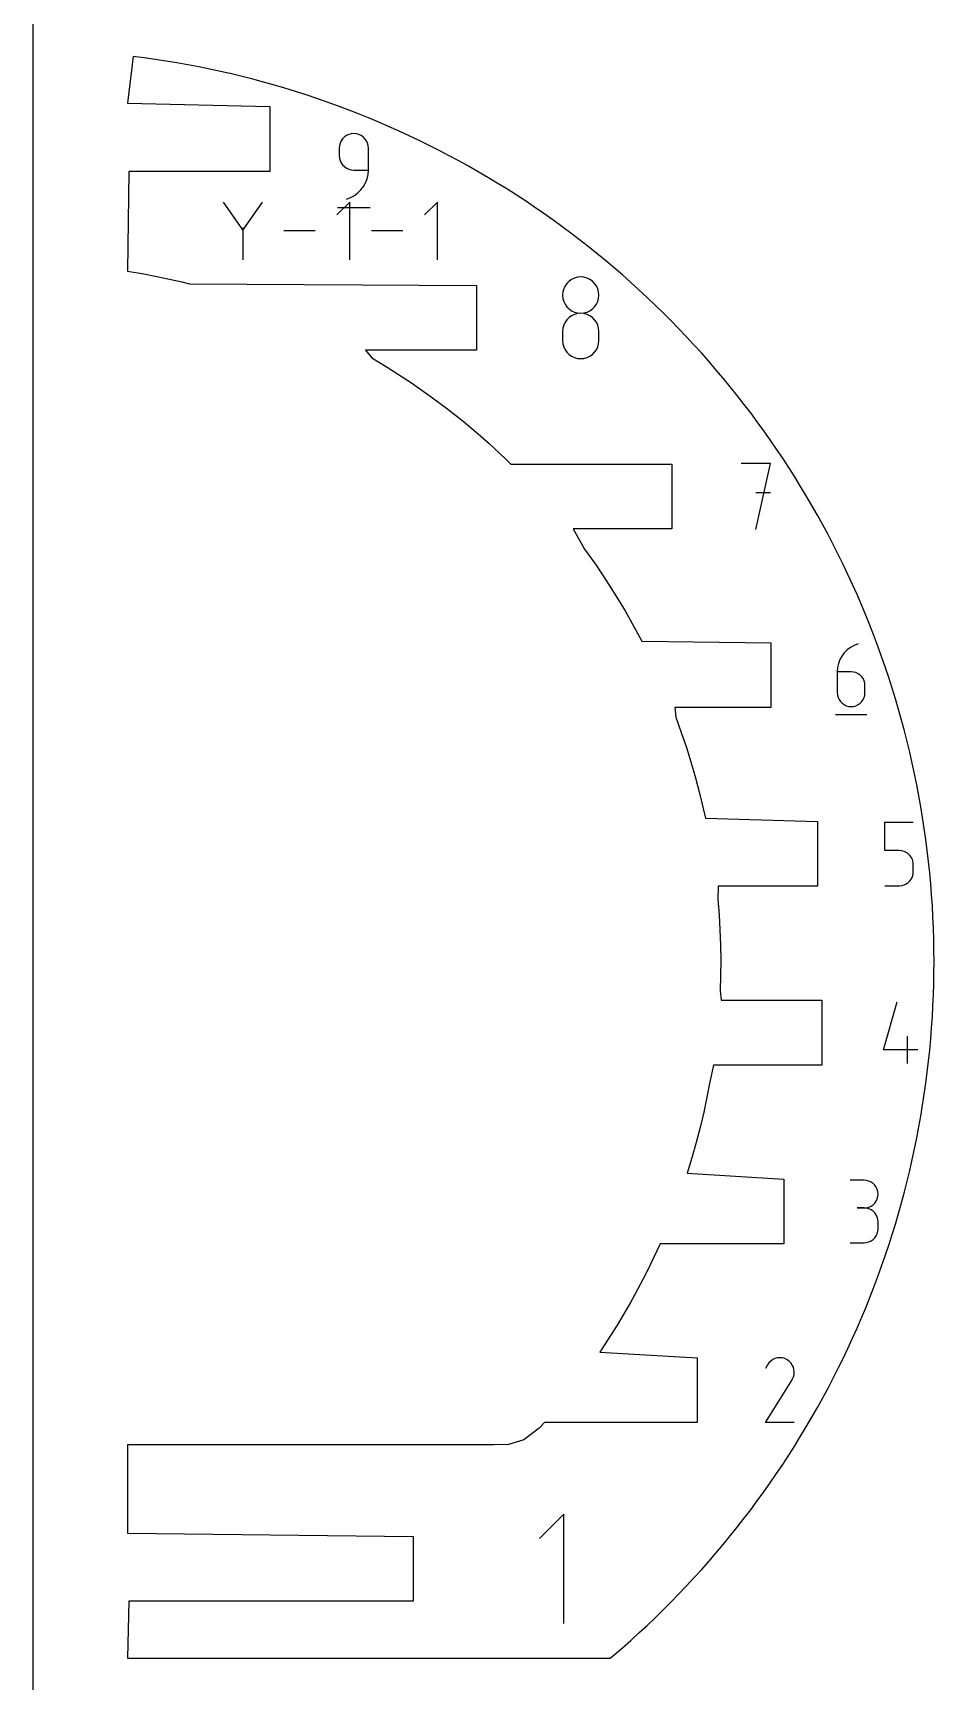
# Model space of a CAD drawing. Header units: metres. Extents: x 0 to 18, y 0 to 24.
# Drawn here: x 0 to 2.471, y 10.179 to 14.698 of the extents above; entities that cross this region are included whole.
import ezdxf

# ---------------------------------------------------------------- set-up
doc = ezdxf.new("R2010")
doc.units = ezdxf.units.M

msp = doc.modelspace()

# ---------------------------------------------------------------- linework, layer by layer
at = {"layer": 'annotation', "color": 1}
for p, q in [((0.859565, 14.416643), (0.853985, 14.412692)), ((0.865791, 14.419605), (0.859565, 14.416643)), ((0.872547, 14.421466), (0.865791, 14.419605)), ((0.879721, 14.422111), (0.872547, 14.421466)), ((0.88691, 14.421466), (0.879721, 14.422111)), ((0.879721, 14.422111), (0.879721, 14.422111)), ((0.893675, 14.419605), (0.88691, 14.421466)), ((0.899902, 14.416643), (0.893675, 14.419605)), ((0.90548, 14.412692), (0.899902, 14.416643)), ((0.840395, 14.389274), (0.83975, 14.382084)), ((0.83975, 14.382084), (0.83975, 14.36207)), ((0.842256, 14.396044), (0.840395, 14.389274)), ((0.845216, 14.402279), (0.842256, 14.396044)), ((0.849164, 14.407866), (0.845216, 14.402279)), ((0.853985, 14.412692), (0.849164, 14.407866)), ((0.910297, 14.407866), (0.90548, 14.412692)), ((0.914239, 14.402279), (0.910297, 14.407866)), ((0.917193, 14.396044), (0.914239, 14.402279)), ((0.919049, 14.389274), (0.917193, 14.396044)), ((0.919692, 14.382084), (0.919049, 14.389274)), ((0.919692, 14.322053), (0.919692, 14.382084)), ((0.919692, 14.382084), (0.919692, 14.382084)), ((0.83975, 14.36207), (0.83975, 14.36207)), ((0.83975, 14.36207), (0.840395, 14.354879)), ((0.840395, 14.354879), (0.842256, 14.348111)), ((0.842256, 14.348111), (0.845216, 14.341877)), ((0.845216, 14.341877), (0.849164, 14.336292)), ((0.849164, 14.336292), (0.853985, 14.331468)), ((0.853985, 14.331468), (0.859565, 14.327519)), ((0.859565, 14.327519), (0.865791, 14.324558)), ((0.865791, 14.324558), (0.872547, 14.322699)), ((0.872547, 14.322699), (0.879721, 14.322053)), ((0.879721, 14.322053), (0.919692, 14.322053)), ((0.9064, 14.276922), (0.912053, 14.287205)), ((0.912053, 14.287205), (0.916225, 14.298252)), ((0.916225, 14.298252), (0.918807, 14.309917)), ((0.918807, 14.309917), (0.919692, 14.322053)), ((0.859719, 14.242111), (0.871149, 14.246371)), ((0.859719, 14.242111), (0.859719, 14.242111)), ((0.871149, 14.246371), (0.881641, 14.252128)), ((0.881641, 14.252128), (0.891086, 14.259237)), ((0.891086, 14.259237), (0.899375, 14.267551)), ((0.899375, 14.267551), (0.9064, 14.276922)), ((0.575407, 14.157761), (0.522635, 14.234076)), ((0.628169, 14.234076), (0.575407, 14.157761)), ((0.868509, 14.234071), (0.833338, 14.19889)), ((0.834755, 14.219611), (0.924755, 14.219611)), ((0.868509, 14.075865), (0.868509, 14.234071)), ((1.108839, 14.234071), (1.073668, 14.19889)), ((1.108839, 14.075865), (1.108839, 14.234071)), ((0.575407, 14.163902), (0.575407, 14.07586)), ((0.77402, 14.154968), (0.687516, 14.154968)), ((1.014351, 14.154968), (0.927846, 14.154968)), ((1.46388, 14.01115), (1.458963, 14.004206)), ((1.469886, 14.017151), (1.46388, 14.01115)), ((1.476839, 14.022066), (1.469886, 14.017151)), ((1.484596, 14.025754), (1.476839, 14.022066)), ((1.493017, 14.028071), (1.484596, 14.025754)), ((1.501959, 14.028875), (1.493017, 14.028071)), ((1.510902, 14.028071), (1.501959, 14.028875)), ((1.501959, 14.028875), (1.501959, 14.028875)), ((1.519323, 14.025754), (1.510902, 14.028071)), ((1.52708, 14.022066), (1.519323, 14.025754)), ((1.534033, 14.017151), (1.52708, 14.022066)), ((1.540038, 14.01115), (1.534033, 14.017151)), ((1.544956, 14.004206), (1.540038, 14.01115)), ((1.452958, 13.988059), (1.452155, 13.979141)), ((1.452155, 13.979141), (1.452155, 13.979141)), ((1.452155, 13.979141), (1.452959, 13.970181)), ((1.455275, 13.996461), (1.452958, 13.988059)), ((1.452959, 13.970181), (1.455277, 13.961746)), ((1.458963, 14.004206), (1.455275, 13.996461)), ((1.548644, 13.996461), (1.544956, 14.004206)), ((1.548642, 13.961746), (1.55096, 13.970181)), ((1.55096, 13.988059), (1.548644, 13.996461)), ((1.551764, 13.979141), (1.55096, 13.988059)), ((1.55096, 13.970181), (1.551764, 13.979141)), ((1.551764, 13.979141), (1.551764, 13.979141)), ((1.455277, 13.961746), (1.458966, 13.953976)), ((1.458966, 13.953976), (1.463885, 13.947015)), ((1.463885, 13.947015), (1.469892, 13.941002)), ((1.476839, 13.922452), (1.469886, 13.91753)), ((1.469892, 13.941002), (1.476845, 13.936079)), ((1.484596, 13.926143), (1.476839, 13.922452)), ((1.476845, 13.936079), (1.484602, 13.932388)), ((1.493017, 13.928461), (1.484596, 13.926143)), ((1.484602, 13.932388), (1.49302, 13.93007)), ((1.501959, 13.929266), (1.493017, 13.928461)), ((1.49302, 13.93007), (1.501959, 13.929266)), ((1.501959, 13.929266), (1.510898, 13.93007)), ((1.510902, 13.928462), (1.501959, 13.929266)), ((1.501959, 13.929266), (1.501959, 13.929266)), ((1.501959, 13.929266), (1.501959, 13.929266)), ((1.510898, 13.93007), (1.519317, 13.932388)), ((1.519323, 13.926145), (1.510902, 13.928462)), ((1.519317, 13.932388), (1.527074, 13.936079)), ((1.52708, 13.922455), (1.519323, 13.926145)), ((1.527074, 13.936079), (1.534027, 13.941002)), ((1.534033, 13.917535), (1.52708, 13.922455)), ((1.534027, 13.941002), (1.540034, 13.947015)), ((1.540034, 13.947015), (1.544953, 13.953976)), ((1.544953, 13.953976), (1.548642, 13.961746)), ((1.452958, 13.88836), (1.452155, 13.879405)), ((1.452155, 13.879405), (1.452155, 13.854594)), ((1.455275, 13.896792), (1.452958, 13.88836)), ((1.458963, 13.904559), (1.455275, 13.896792)), ((1.46388, 13.911519), (1.458963, 13.904559)), ((1.469886, 13.91753), (1.46388, 13.911519)), ((1.540038, 13.911525), (1.534033, 13.917535)), ((1.544956, 13.904565), (1.540038, 13.911525)), ((1.548644, 13.896798), (1.544956, 13.904565)), ((1.55096, 13.888364), (1.548644, 13.896798)), ((1.551764, 13.879405), (1.55096, 13.888364)), ((1.551764, 13.854594), (1.551764, 13.879405)), ((1.551764, 13.879405), (1.551764, 13.879405)), ((1.452155, 13.854594), (1.452155, 13.854594)), ((1.452155, 13.854594), (1.452959, 13.845639)), ((1.452959, 13.845639), (1.455277, 13.837217)), ((1.455277, 13.837217), (1.458966, 13.829466)), ((1.458966, 13.829466), (1.463885, 13.822527)), ((1.540034, 13.822527), (1.544953, 13.829466)), ((1.544953, 13.829466), (1.548642, 13.837217)), ((1.548642, 13.837217), (1.55096, 13.845639)), ((1.55096, 13.845639), (1.551764, 13.854594)), ((1.463885, 13.822527), (1.469892, 13.816537)), ((1.469892, 13.816537), (1.476845, 13.811637)), ((1.476845, 13.811637), (1.484602, 13.807964)), ((1.484602, 13.807964), (1.49302, 13.805659)), ((1.49302, 13.805659), (1.501959, 13.80486)), ((1.501959, 13.80486), (1.510898, 13.805659)), ((1.501959, 13.80486), (1.501959, 13.80486)), ((1.510898, 13.805659), (1.519317, 13.807964)), ((1.519317, 13.807964), (1.527074, 13.811637)), ((1.527074, 13.811637), (1.534027, 13.816537)), ((1.534027, 13.816537), (1.540034, 13.822527)), ((2.022634, 13.517232), (1.942298, 13.517232)), ((1.982472, 13.336576), (2.022634, 13.517232)), ((2.022634, 13.436784), (1.982472, 13.436784)), ((2.251504, 13.018662), (2.241468, 13.013137)), ((2.262441, 13.022763), (2.251504, 13.018662)), ((2.262441, 13.022763), (2.262441, 13.022763)), ((2.212393, 12.97956), (2.208407, 12.968988)), ((2.217796, 12.989399), (2.212393, 12.97956)), ((2.224511, 12.998367), (2.217796, 12.989399)), ((2.232436, 13.006326), (2.224511, 12.998367)), ((2.241468, 13.013137), (2.232436, 13.006326)), ((2.205939, 12.957823), (2.205094, 12.946203)), ((2.205094, 12.946203), (2.205094, 12.88906)), ((2.243272, 12.946203), (2.205094, 12.946203)), ((2.208407, 12.968988), (2.205939, 12.957823)), ((2.250138, 12.94559), (2.243272, 12.946203)), ((2.256599, 12.943823), (2.250138, 12.94559)), ((2.262547, 12.941008), (2.256599, 12.943823)), ((2.267875, 12.937251), (2.262547, 12.941008)), ((2.272475, 12.93266), (2.267875, 12.937251)), ((2.27624, 12.92734), (2.272475, 12.93266)), ((2.279062, 12.9214), (2.27624, 12.92734)), ((2.205094, 12.88906), (2.205094, 12.88906)), ((2.205094, 12.88906), (2.20571, 12.882192)), ((2.20571, 12.882192), (2.207487, 12.875728)), ((2.280835, 12.914943), (2.279062, 12.9214)), ((2.279062, 12.875728), (2.280835, 12.882192)), ((2.281449, 12.908079), (2.280835, 12.914943)), ((2.280835, 12.882192), (2.281449, 12.88906)), ((2.281449, 12.88906), (2.281449, 12.908079)), ((2.281449, 12.908079), (2.281449, 12.908079)), ((2.207487, 12.875728), (2.210315, 12.869774)), ((2.210315, 12.869774), (2.214086, 12.864439)), ((2.214086, 12.864439), (2.21869, 12.859832)), ((2.21869, 12.859832), (2.22402, 12.85606)), ((2.22402, 12.85606), (2.229966, 12.853232)), ((2.229966, 12.853232), (2.236419, 12.851456)), ((2.236419, 12.851456), (2.243272, 12.85084)), ((2.243272, 12.85084), (2.250138, 12.851456)), ((2.243272, 12.85084), (2.243272, 12.85084)), ((2.250138, 12.851456), (2.256599, 12.853232)), ((2.256599, 12.853232), (2.262547, 12.85606)), ((2.262547, 12.85606), (2.267875, 12.859832)), ((2.267875, 12.859832), (2.272475, 12.864439)), ((2.272475, 12.864439), (2.27624, 12.869774)), ((2.27624, 12.869774), (2.279062, 12.875728)), ((2.200312, 12.829349), (2.286274, 12.829349)), ((2.336291, 12.45626), (2.336291, 12.534127)), ((2.336291, 12.534127), (2.41395, 12.534127)), ((2.375121, 12.45626), (2.336291, 12.45626)), ((2.382093, 12.455637), (2.375121, 12.45626)), ((2.388658, 12.453839), (2.382093, 12.455637)), ((2.394706, 12.450976), (2.388658, 12.453839)), ((2.400126, 12.447155), (2.394706, 12.450976)), ((2.404809, 12.442486), (2.400126, 12.447155)), ((2.408643, 12.437076), (2.404809, 12.442486)), ((2.411518, 12.431033), (2.408643, 12.437076)), ((2.413324, 12.424467), (2.411518, 12.431033)), ((2.40864, 12.378526), (2.411516, 12.384581)), ((2.411516, 12.384581), (2.413323, 12.391157)), ((2.413323, 12.391157), (2.41395, 12.398142)), ((2.41395, 12.417485), (2.413324, 12.424467)), ((2.41395, 12.398142), (2.41395, 12.417485)), ((2.41395, 12.417485), (2.41395, 12.417485)), ((2.336291, 12.359268), (2.375121, 12.359268)), ((2.375121, 12.359268), (2.38209, 12.359895)), ((2.375121, 12.359268), (2.375121, 12.359268)), ((2.38209, 12.359895), (2.388654, 12.361701)), ((2.388654, 12.361701), (2.394701, 12.364578)), ((2.394701, 12.364578), (2.400122, 12.368414)), ((2.400122, 12.368414), (2.404805, 12.3731)), ((2.404805, 12.3731), (2.40864, 12.378526)), ((2.332594, 11.909574), (2.370142, 12.041258)), ((2.39843, 11.871931), (2.39843, 11.947133)), ((2.426613, 11.909574), (2.332594, 11.909574)), ((2.279053, 11.552162), (2.240916, 11.552162)), ((2.285912, 11.551546), (2.279053, 11.552162)), ((2.292366, 11.549772), (2.285912, 11.551546)), ((2.298308, 11.546948), (2.292366, 11.549772)), ((2.30363, 11.543184), (2.298308, 11.546948)), ((2.308226, 11.538589), (2.30363, 11.543184)), ((2.311987, 11.533272), (2.308226, 11.538589)), ((2.314806, 11.527342), (2.311987, 11.533272)), ((2.316576, 11.520907), (2.314806, 11.527342)), ((2.292366, 11.478279), (2.298308, 11.481105)), ((2.298308, 11.481105), (2.30363, 11.484875)), ((2.30363, 11.484875), (2.308226, 11.489479)), ((2.308226, 11.489479), (2.311987, 11.49481)), ((2.311987, 11.49481), (2.314806, 11.500759)), ((2.314806, 11.500759), (2.316576, 11.507218)), ((2.31719, 11.514079), (2.316576, 11.520907)), ((2.316576, 11.507218), (2.31719, 11.514079)), ((2.31719, 11.514079), (2.31719, 11.514079)), ((2.279053, 11.475888), (2.259958, 11.475888)), ((2.259958, 11.475888), (2.279053, 11.475888)), ((2.279053, 11.475888), (2.285912, 11.476504)), ((2.285912, 11.475272), (2.279053, 11.475888)), ((2.279053, 11.475888), (2.279053, 11.475888)), ((2.285912, 11.476504), (2.292366, 11.478279)), ((2.292366, 11.473498), (2.285912, 11.475272)), ((2.298308, 11.470674), (2.292366, 11.473498)), ((2.30363, 11.46691), (2.298308, 11.470674)), ((2.308226, 11.462315), (2.30363, 11.46691)), ((2.311987, 11.456998), (2.308226, 11.462315)), ((2.314806, 11.451068), (2.311987, 11.456998)), ((2.316576, 11.444634), (2.314806, 11.451068)), ((2.31719, 11.437805), (2.316576, 11.444634)), ((2.31719, 11.41871), (2.31719, 11.437805)), ((2.31719, 11.437805), (2.31719, 11.437805)), ((2.298308, 11.385838), (2.30363, 11.389601)), ((2.30363, 11.389601), (2.308226, 11.394195)), ((2.308226, 11.394195), (2.311987, 11.399512)), ((2.311987, 11.399512), (2.314806, 11.405442)), ((2.314806, 11.405442), (2.316576, 11.411878)), ((2.316576, 11.411878), (2.31719, 11.41871)), ((2.240916, 11.380627), (2.279053, 11.380627)), ((2.279053, 11.380627), (2.285912, 11.381242)), ((2.279053, 11.380627), (2.279053, 11.380627)), ((2.285912, 11.381242), (2.292366, 11.383015)), ((2.292366, 11.383015), (2.298308, 11.385838)), ((2.013814, 11.045424), (2.008636, 11.035491)), ((2.017923, 11.05125), (2.013814, 11.045424)), ((2.022853, 11.056114), (2.017923, 11.05125)), ((2.028454, 11.059976), (2.022853, 11.056114)), ((2.034575, 11.062798), (2.028454, 11.059976)), ((2.041068, 11.06454), (2.034575, 11.062798)), ((2.047782, 11.065163), (2.041068, 11.06454)), ((2.054568, 11.064629), (2.047782, 11.065163)), ((2.061274, 11.062898), (2.054568, 11.064629)), ((2.067752, 11.059933), (2.061274, 11.062898)), ((2.073546, 11.055818), (2.067752, 11.059933)), ((2.067752, 11.059933), (2.067752, 11.059933)), ((2.07839, 11.050881), (2.073546, 11.055818)), ((2.082242, 11.045273), (2.07839, 11.050881)), ((2.085058, 11.039144), (2.082242, 11.045273)), ((2.086795, 11.032647), (2.085058, 11.039144)), ((2.08741, 11.025932), (2.086795, 11.032647)), ((2.008525, 10.887607), (2.081392, 11.004914)), ((2.081392, 11.004914), (2.08148, 11.005022)), ((2.081392, 11.004914), (2.081392, 11.004914)), ((2.08148, 11.005022), (2.081563, 11.005131)), ((2.081563, 11.005131), (2.081644, 11.005241)), ((2.081644, 11.005241), (2.081722, 11.005355)), ((2.081722, 11.005355), (2.081798, 11.005472)), ((2.081798, 11.005472), (2.081873, 11.005593)), ((2.081873, 11.005593), (2.081946, 11.00572)), ((2.081946, 11.00572), (2.08202, 11.005854)), ((2.08202, 11.005854), (2.082094, 11.005994)), ((2.082094, 11.005994), (2.085103, 11.012454)), ((2.082094, 11.005994), (2.082094, 11.005994)), ((2.085103, 11.012454), (2.08686, 11.019151)), ((2.08686, 11.019151), (2.08741, 11.025932)), ((2.087383, 10.887607), (2.008525, 10.887607)), ((1.455436, 10.636284), (1.388742, 10.569572)), ((1.455436, 10.336284), (1.455436, 10.636284))]:
    msp.add_line(p, q, dxfattribs=at)
at = {"layer": 'boundary', "color": 5}
for p, q in [((0.274475, 14.633652), (0.25935, 14.505236)), ((0.304675, 14.629769), (0.274475, 14.633652)), ((0.334809, 14.625521), (0.304675, 14.629769)), ((0.364912, 14.620906), (0.334809, 14.625521)), ((0.394931, 14.615924), (0.364912, 14.620906)), ((0.4249, 14.610576), (0.394931, 14.615924)), ((0.454805, 14.604866), (0.4249, 14.610576)), ((0.484629, 14.59879), (0.454805, 14.604866)), ((0.514386, 14.592353), (0.484629, 14.59879)), ((0.544062, 14.585553), (0.514386, 14.592353)), ((0.573654, 14.578391), (0.544062, 14.585553)), ((0.603149, 14.570872), (0.573654, 14.578391)), ((0.632544, 14.562993), (0.603149, 14.570872)), ((0.661862, 14.554756), (0.632544, 14.562993)), ((0.691059, 14.546164), (0.661862, 14.554756)), ((0.72016, 14.537216), (0.691059, 14.546164)), ((0.749147, 14.527915), (0.72016, 14.537216)), ((0.778017, 14.518262), (0.749147, 14.527915)), ((0.806756, 14.508259), (0.778017, 14.518262)), ((0.8354, 14.497904), (0.806756, 14.508259)), ((0.25935, 14.505236), (0.649755, 14.495861)), ((0.649755, 14.495861), (0.649755, 14.318361)), ((0.863893, 14.487203), (0.8354, 14.497904)), ((0.892255, 14.476156), (0.863893, 14.487203)), ((0.920489, 14.464762), (0.892255, 14.476156)), ((0.948572, 14.453028), (0.920489, 14.464762)), ((0.976524, 14.440951), (0.948572, 14.453028)), ((1.004315, 14.428535), (0.976524, 14.440951)), ((1.031954, 14.415783), (1.004315, 14.428535)), ((1.059432, 14.402694), (1.031954, 14.415783)), ((1.086762, 14.389272), (1.059432, 14.402694)), ((1.113927, 14.375517), (1.086762, 14.389272)), ((1.140912, 14.361434), (1.113927, 14.375517)), ((1.167715, 14.347023), (1.140912, 14.361434)), ((1.194356, 14.332286), (1.167715, 14.347023)), ((1.220818, 14.317226), (1.194356, 14.332286)), ((0.263225, 14.318361), (0.25935, 14.044465)), ((0.649755, 14.318361), (0.263225, 14.318361)), ((1.247079, 14.301844), (1.220818, 14.317226)), ((1.273162, 14.286146), (1.247079, 14.301844)), ((1.299048, 14.270128), (1.273162, 14.286146)), ((1.324737, 14.2538), (1.299048, 14.270128)), ((1.350229, 14.237158), (1.324737, 14.2538)), ((1.375523, 14.220205), (1.350229, 14.237158)), ((1.40059, 14.202948), (1.375523, 14.220205)), ((1.425459, 14.185388), (1.40059, 14.202948)), ((1.450114, 14.167523), (1.425459, 14.185388)), ((1.47454, 14.149362), (1.450114, 14.167523)), ((1.498754, 14.130904), (1.47454, 14.149362)), ((1.522734, 14.112153), (1.498754, 14.130904)), ((1.546471, 14.093111), (1.522734, 14.112153)), ((1.569998, 14.07378), (1.546471, 14.093111)), ((1.593273, 14.054165), (1.569998, 14.07378)), ((0.25935, 14.044465), (0.304173, 14.036965)), ((0.304173, 14.036965), (0.339519, 14.030199)), ((0.339519, 14.030199), (0.387513, 14.020028)), ((0.387513, 14.020028), (0.40805, 14.015133)), ((0.40805, 14.015133), (0.429184, 14.010095)), ((0.429184, 14.010095), (1.216634, 14.005758)), ((1.616323, 14.034269), (1.593273, 14.054165)), ((1.639109, 14.014093), (1.616323, 14.034269)), ((1.661663, 13.99364), (1.639109, 14.014093)), ((1.216634, 14.005758), (1.216634, 13.828258)), ((1.683955, 13.972915), (1.661663, 13.99364)), ((1.706002, 13.951921), (1.683955, 13.972915)), ((1.727788, 13.93066), (1.706002, 13.951921)), ((1.749311, 13.909134), (1.727788, 13.93066)), ((1.77057, 13.887348), (1.749311, 13.909134)), ((1.791568, 13.865305), (1.77057, 13.887348)), ((1.812286, 13.843007), (1.791568, 13.865305)), ((1.832743, 13.82046), (1.812286, 13.843007)), ((1.216634, 13.828258), (0.911666, 13.828258)), ((0.911666, 13.828258), (0.929231, 13.806681)), ((0.929231, 13.806681), (0.970896, 13.781757)), ((1.85292, 13.797664), (1.832743, 13.82046)), ((1.872819, 13.774625), (1.85292, 13.797664)), ((0.970896, 13.781757), (1.012567, 13.755305)), ((1.012567, 13.755305), (1.037808, 13.738511)), ((1.037808, 13.738511), (1.095907, 13.697807)), ((1.892438, 13.751345), (1.872819, 13.774625)), ((1.911762, 13.727828), (1.892438, 13.751345)), ((1.095907, 13.697807), (1.137578, 13.666475)), ((1.930807, 13.704077), (1.911762, 13.727828)), ((1.949556, 13.680097), (1.930807, 13.704077)), ((1.137578, 13.666475), (1.179252, 13.633338)), ((1.968012, 13.655889), (1.949556, 13.680097)), ((1.986172, 13.631459), (1.968012, 13.655889)), ((1.179252, 13.633338), (1.20309, 13.613501)), ((1.20309, 13.613501), (1.220925, 13.598271)), ((2.004035, 13.60681), (1.986172, 13.631459)), ((2.021604, 13.581944), (2.004035, 13.60681)), ((1.220925, 13.598271), (1.250818, 13.571833)), ((1.250818, 13.571833), (1.295551, 13.530164)), ((2.03886, 13.556867), (2.021604, 13.581944)), ((1.295551, 13.530164), (1.310359, 13.515654)), ((1.310359, 13.515654), (1.751674, 13.515654)), ((1.751674, 13.515654), (1.751674, 13.338154)), ((2.055807, 13.531582), (2.03886, 13.556867)), ((2.072458, 13.506091), (2.055807, 13.531582)), ((2.08878, 13.480401), (2.072458, 13.506091)), ((2.10479, 13.454513), (2.08878, 13.480401)), ((2.12049, 13.428432), (2.10479, 13.454513)), ((2.135875, 13.402162), (2.12049, 13.428432)), ((2.150934, 13.375707), (2.135875, 13.402162)), ((1.751674, 13.338154), (1.481296, 13.338154)), ((1.481296, 13.338154), (1.512613, 13.282492)), ((2.165682, 13.34907), (2.150934, 13.375707)), ((2.180085, 13.322256), (2.165682, 13.34907)), ((2.194176, 13.295268), (2.180085, 13.322256)), ((2.207923, 13.268111), (2.194176, 13.295268)), ((1.512613, 13.282492), (1.544012, 13.238477)), ((2.221341, 13.240787), (2.207923, 13.268111)), ((1.544012, 13.238477), (1.572073, 13.196801)), ((1.572073, 13.196801), (1.595955, 13.159392)), ((2.23443, 13.213304), (2.221341, 13.240787)), ((2.247195, 13.185663), (2.23443, 13.213304)), ((1.595955, 13.159392), (1.62365, 13.113466)), ((2.259595, 13.157868), (2.247195, 13.185663)), ((2.271686, 13.129925), (2.259595, 13.157868)), ((1.62365, 13.113466), (1.637629, 13.089018)), ((2.283416, 13.101836), (2.271686, 13.129925)), ((1.637629, 13.089018), (1.669623, 13.030125)), ((2.2948, 13.073606), (2.283416, 13.101836)), ((2.305856, 13.04524), (2.2948, 13.073606)), ((1.669623, 13.030125), (2.023389, 13.025551)), ((2.023389, 13.025551), (2.023389, 12.848051)), ((2.316554, 13.016741), (2.305856, 13.04524)), ((2.326903, 12.988114), (2.316554, 13.016741)), ((2.33691, 12.959364), (2.326903, 12.988114)), ((2.346571, 12.930492), (2.33691, 12.959364)), ((2.355874, 12.901508), (2.346571, 12.930492)), ((2.364812, 12.87241), (2.355874, 12.901508)), ((2.023389, 12.848051), (1.759986, 12.848051)), ((1.759986, 12.848051), (1.762639, 12.821976)), ((2.373409, 12.843205), (2.364812, 12.87241)), ((2.381642, 12.813899), (2.373409, 12.843205)), ((1.762639, 12.821976), (1.777863, 12.780109)), ((2.389519, 12.784495), (2.381642, 12.813899)), ((1.777863, 12.780109), (1.791952, 12.738434)), ((2.397048, 12.754997), (2.389519, 12.784495)), ((2.404199, 12.72541), (2.397048, 12.754997)), ((1.791952, 12.738434), (1.80431, 12.698977)), ((1.80431, 12.698977), (1.817002, 12.655093)), ((2.411008, 12.695738), (2.404199, 12.72541)), ((1.817002, 12.655093), (1.828004, 12.613423)), ((2.417436, 12.665984), (2.411008, 12.695738)), ((2.423525, 12.636155), (2.417436, 12.665984)), ((1.828004, 12.613423), (1.838011, 12.571753)), ((2.42923, 12.606255), (2.423525, 12.636155)), ((1.838011, 12.571753), (1.843846, 12.544823)), ((2.43458, 12.576286), (2.42923, 12.606255)), ((2.439549, 12.546255), (2.43458, 12.576286)), ((1.843846, 12.544823), (2.151569, 12.535448)), ((2.151569, 12.535448), (2.151569, 12.357948)), ((2.444177, 12.516165), (2.439549, 12.546255)), ((2.448425, 12.486022), (2.444177, 12.516165)), ((2.452295, 12.455828), (2.448425, 12.486022)), ((2.455823, 12.425591), (2.452295, 12.455828)), ((2.458956, 12.395312), (2.455823, 12.425591)), ((2.461746, 12.364997), (2.458956, 12.395312)), ((1.878986, 12.357948), (1.877871, 12.321732)), ((2.151569, 12.357948), (1.878986, 12.357948)), ((2.464139, 12.334651), (2.461746, 12.364997)), ((1.877871, 12.321732), (1.881238, 12.280061)), ((2.466176, 12.304277), (2.464139, 12.334651)), ((2.467847, 12.273881), (2.466176, 12.304277)), ((1.881238, 12.280061), (1.883705, 12.238391)), ((2.469144, 12.243468), (2.467847, 12.273881)), ((1.883705, 12.238391), (1.885248, 12.196721)), ((2.470078, 12.213039), (2.469144, 12.243468)), ((2.470636, 12.182603), (2.470078, 12.213039)), ((1.885248, 12.196721), (1.885903, 12.155051)), ((2.470818, 12.152162), (2.470636, 12.182603)), ((1.885393, 12.113381), (1.88397, 12.07171)), ((1.885903, 12.155051), (1.885393, 12.113381)), ((2.470078, 12.091284), (2.470636, 12.121721)), ((2.470636, 12.121721), (2.470818, 12.152162)), ((1.88397, 12.07171), (1.886895, 12.045344)), ((2.469144, 12.060856), (2.470078, 12.091284)), ((1.886895, 12.045344), (2.162965, 12.045344)), ((2.162965, 12.045344), (2.162965, 11.867844)), ((2.466176, 12.000048), (2.467847, 12.030443)), ((2.467847, 12.030443), (2.469144, 12.060856)), ((2.464139, 11.969674), (2.466176, 12.000048)), ((2.458956, 11.909013), (2.461746, 11.939327)), ((2.461746, 11.939327), (2.464139, 11.969674)), ((2.455823, 11.878734), (2.458956, 11.909013)), ((1.866155, 11.867844), (1.856119, 11.821689)), ((2.162965, 11.867844), (1.866155, 11.867844)), ((2.448425, 11.818302), (2.452295, 11.848496)), ((2.452295, 11.848496), (2.455823, 11.878734)), ((1.856119, 11.821689), (1.848193, 11.780019)), ((2.444177, 11.788159), (2.448425, 11.818302)), ((1.848193, 11.780019), (1.839302, 11.738346)), ((2.43458, 11.728038), (2.439549, 11.758069)), ((2.439549, 11.758069), (2.444177, 11.788159)), ((1.839302, 11.738346), (1.829438, 11.696678)), ((2.42923, 11.698069), (2.43458, 11.728038)), ((1.829438, 11.696678), (1.818584, 11.655008)), ((2.417436, 11.63834), (2.423525, 11.668169)), ((2.423525, 11.668169), (2.42923, 11.698069)), ((1.818584, 11.655008), (1.806725, 11.613338)), ((2.411008, 11.608586), (2.417436, 11.63834)), ((1.806725, 11.613338), (1.793825, 11.571665)), ((1.793825, 11.571665), (2.0594, 11.555241)), ((2.397048, 11.549327), (2.404199, 11.578914)), ((2.404199, 11.578914), (2.411008, 11.608586)), ((2.0594, 11.555241), (2.0594, 11.377741)), ((2.389519, 11.519829), (2.397048, 11.549327)), ((2.373409, 11.461119), (2.381642, 11.490425)), ((2.381642, 11.490425), (2.389519, 11.519829)), ((2.364812, 11.431914), (2.373409, 11.461119)), ((2.34657, 11.373832), (2.355874, 11.402817)), ((2.355874, 11.402817), (2.364812, 11.431914)), ((1.719526, 11.377741), (1.693483, 11.321646)), ((2.0594, 11.377741), (1.719526, 11.377741)), ((2.326903, 11.31621), (2.33691, 11.344961)), ((2.33691, 11.344961), (2.34657, 11.373832)), ((1.693483, 11.321646), (1.679308, 11.293175)), ((2.316554, 11.287583), (2.326903, 11.31621)), ((1.679308, 11.293175), (1.650493, 11.238306)), ((2.2948, 11.230718), (2.305856, 11.259085)), ((2.305856, 11.259085), (2.316554, 11.287583)), ((1.637637, 11.215304), (1.627021, 11.196628)), ((1.650493, 11.238306), (1.637637, 11.215304)), ((2.283416, 11.202488), (2.2948, 11.230718)), ((1.627021, 11.196628), (1.602169, 11.154965)), ((2.259595, 11.146457), (2.271686, 11.1744)), ((2.271686, 11.1744), (2.283416, 11.202488)), ((1.602169, 11.154965), (1.57582, 11.113292)), ((2.23443, 11.09102), (2.247195, 11.118661)), ((2.247195, 11.118661), (2.259595, 11.146457)), ((1.57582, 11.113292), (1.5543, 11.080931)), ((1.5543, 11.080931), (1.821027, 11.065138)), ((2.221341, 11.063536), (2.23443, 11.09102)), ((1.821027, 11.065138), (1.821027, 10.887638)), ((2.194176, 11.009057), (2.207923, 11.036214)), ((2.207923, 11.036214), (2.221341, 11.063536)), ((2.165682, 10.955254), (2.180085, 10.982068)), ((2.180085, 10.982068), (2.194176, 11.009057)), ((2.150934, 10.928617), (2.165682, 10.955254)), ((2.12049, 10.875892), (2.135875, 10.902162)), ((2.135875, 10.902162), (2.150934, 10.928617)), ((1.387622, 10.871726), (1.345952, 10.840006)), ((1.402578, 10.887638), (1.387622, 10.871726)), ((1.821027, 10.887638), (1.402578, 10.887638)), ((2.08878, 10.823923), (2.10479, 10.849811)), ((2.10479, 10.849811), (2.12049, 10.875892)), ((0.25935, 10.826042), (0.25935, 10.584409)), ((0.26253, 10.826042), (0.25935, 10.826042)), ((0.3042, 10.826042), (0.26253, 10.826042)), ((0.34587, 10.826042), (0.3042, 10.826042)), ((0.38754, 10.826042), (0.34587, 10.826042)), ((0.429211, 10.826042), (0.38754, 10.826042)), ((0.470881, 10.826042), (0.429211, 10.826042)), ((0.512551, 10.826042), (0.470881, 10.826042)), ((0.554221, 10.826042), (0.512551, 10.826042)), ((0.595891, 10.826042), (0.554221, 10.826042)), ((0.637562, 10.826042), (0.595891, 10.826042)), ((0.679232, 10.826042), (0.637562, 10.826042)), ((0.720902, 10.826042), (0.679232, 10.826042)), ((0.762572, 10.826042), (0.720902, 10.826042)), ((0.804242, 10.826042), (0.762572, 10.826042)), ((0.845913, 10.826042), (0.804242, 10.826042)), ((0.887583, 10.826042), (0.845913, 10.826042)), ((0.929253, 10.826042), (0.887583, 10.826042)), ((0.970923, 10.826042), (0.929253, 10.826042)), ((1.012594, 10.826042), (0.970923, 10.826042)), ((1.054264, 10.826042), (1.012594, 10.826042)), ((1.095934, 10.826042), (1.054264, 10.826042)), ((1.137604, 10.826042), (1.095934, 10.826042)), ((1.179275, 10.826042), (1.137604, 10.826042)), ((1.220945, 10.826042), (1.179275, 10.826042)), ((1.262615, 10.826081), (1.220945, 10.826042)), ((1.304285, 10.827738), (1.262615, 10.826081)), ((1.345952, 10.840006), (1.304285, 10.827738)), ((2.072458, 10.798232), (2.08878, 10.823923)), ((2.03886, 10.747457), (2.055807, 10.772743)), ((2.055807, 10.772743), (2.072458, 10.798232)), ((2.004034, 10.697515), (2.021604, 10.72238)), ((2.021604, 10.72238), (2.03886, 10.747457)), ((1.968012, 10.648435), (1.986172, 10.672865)), ((1.986172, 10.672865), (2.004034, 10.697515)), ((1.930807, 10.600247), (1.949556, 10.624227)), ((1.949556, 10.624227), (1.968012, 10.648435)), ((0.25935, 10.584409), (1.042117, 10.575034)), ((1.042117, 10.575034), (1.042117, 10.397534)), ((1.892438, 10.552979), (1.911762, 10.576496)), ((1.911762, 10.576496), (1.930807, 10.600247)), ((1.85292, 10.50666), (1.872818, 10.529699)), ((1.872818, 10.529699), (1.892438, 10.552979)), ((1.832743, 10.483865), (1.85292, 10.50666)), ((1.791568, 10.43902), (1.812286, 10.461317)), ((1.812286, 10.461317), (1.832743, 10.483865)), ((0.263225, 10.397534), (0.25935, 10.241233)), ((1.042117, 10.397534), (0.263225, 10.397534)), ((1.727788, 10.373665), (1.74931, 10.39519)), ((1.74931, 10.39519), (1.77057, 10.416976)), ((1.77057, 10.416976), (1.791568, 10.43902)), ((1.683955, 10.331408), (1.706002, 10.352403)), ((1.706002, 10.352403), (1.727788, 10.373665)), ((1.639109, 10.290231), (1.661663, 10.310683)), ((1.661663, 10.310683), (1.683955, 10.331408)), ((1.582717, 10.241233), (1.616323, 10.270055)), ((1.616323, 10.270055), (1.639109, 10.290231)), ((0.25935, 10.241233), (0.77076, 10.241233)), ((0.77076, 10.241233), (0.791804, 10.241233)), ((0.791804, 10.241233), (0.816909, 10.241233)), ((0.816909, 10.241233), (0.843854, 10.241233)), ((0.843854, 10.241233), (0.877479, 10.241233)), ((0.877479, 10.241233), (0.978215, 10.241233)), ((0.978215, 10.241233), (1.582717, 10.241233))]:
    msp.add_line(p, q, dxfattribs=at)
at = {"layer": 'frame', "color": 5}
msp.add_line((0, 24), (0, 0), dxfattribs=at)

doc.saveas('drawing.dxf')
